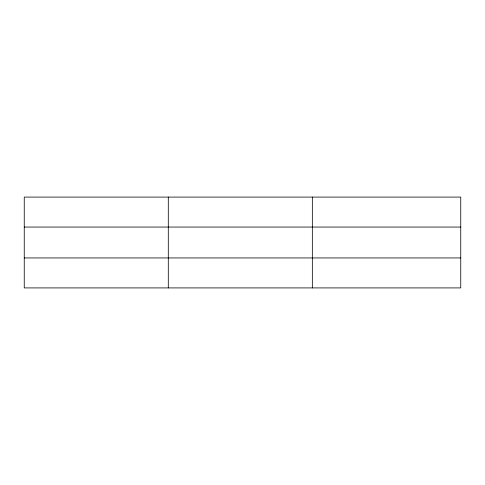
<?xml version="1.0" encoding="UTF-8"?>
<svg xmlns="http://www.w3.org/2000/svg" width="485" height="485" viewBox="0 0 485 485"><rect width="100%" height="100%" fill="white"/><g stroke="black" fill="none" stroke-linecap="round" stroke-linejoin="round"><path stroke-width="0.73" d="M168.295 197.086L168.295 287.914M312.34 197.086L312.34 287.914M460.75 227.059L460.75 197.086L24.25 197.086L24.25 287.914L460.75 287.914L460.75 227.059L24.25 227.059M24.25 257.941L460.75 257.941"/></g></svg>
